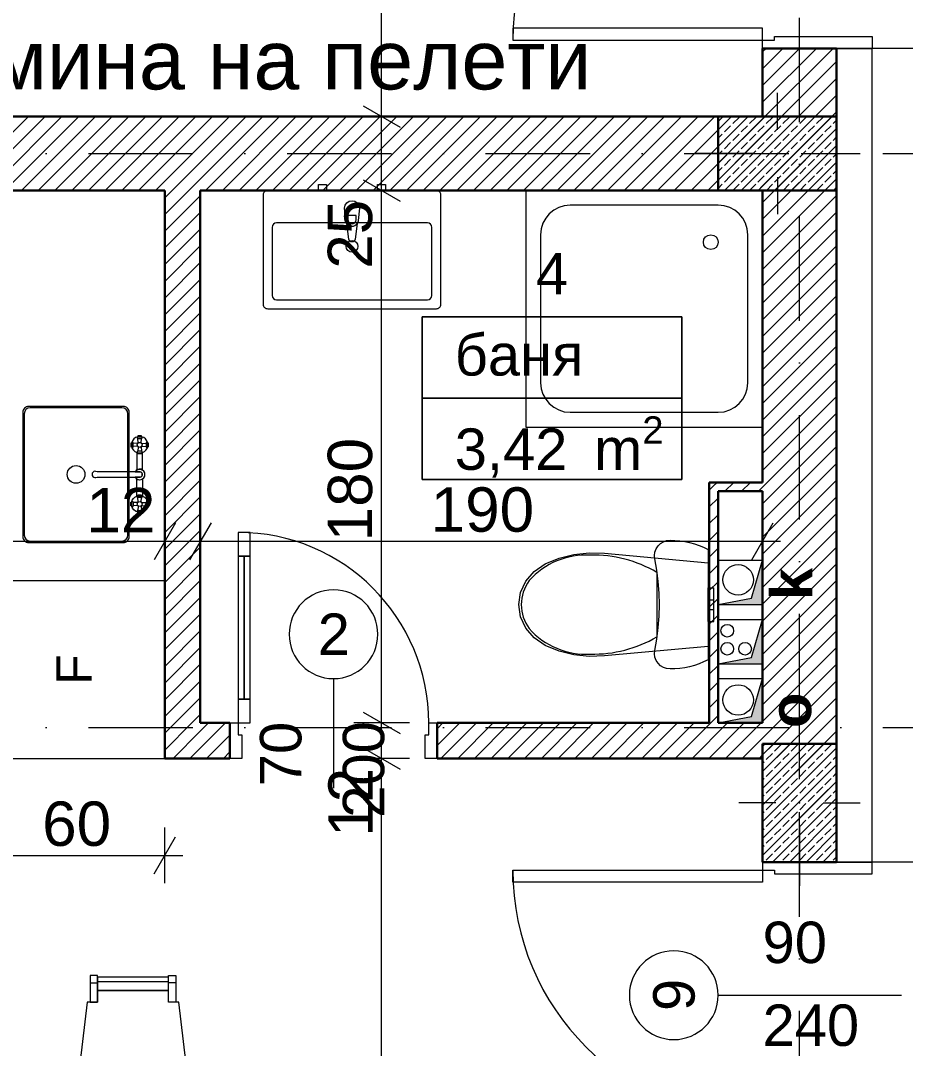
# Model space of a CAD drawing. Header units: centimetres. Extents: x -434 to 2566, y -422 to 1778.
# Drawn here: x 626.3 to 925.3, y 659 to 1006.4 of the extents above; entities that cross this region are included whole.
import ezdxf

# ---------------------------------------------------------------- set-up
doc = ezdxf.new("R2010")
doc.units = ezdxf.units.CM
doc.header["$MEASUREMENT"] = 0
doc.linetypes.add('Dot & Dashed', pattern=[67.027776, 35.277777, -17.638888, 0, -14.111111])
for name, color, linetype in [('fill', 7, 'Continuous'), ('Квадратура', 7, 'Continuous'), ('колони', 7, 'Continuous'), ('обзавеждане', 7, 'Continuous'), ('оси', 7, 'Continuous'), ('отвори', 7, 'Continuous'), ('размери', 7, 'Continuous'), ('стени', 7, 'Continuous'), ('текст', 7, 'Continuous')]:
    doc.layers.add(name, color=color, linetype=linetype)
doc.styles.add('GENERATED_STYLE_1', font='arial.ttf')
doc.styles.add('GENERATED_STYLE_2', font='arial.ttf')
doc.styles.add('GENERATED_STYLE_5', font='arial.ttf')
doc.dimstyles.new('GENERATED_STYLE__1', dxfattribs={"dimtxt": 15, "dimasz": 9.5, "dimexe": 0.18, "dimexo": 0.0625, "dimgap": 0, "dimtad": 1, "dimzin": 0, "dimdsep": 46, "dimtxsty": 'GENERATED_STYLE_2', "dimblk": 'ARROWHEAD_2', "dimblk1": 'ARROWHEAD_2', "dimblk2": 'ARROWHEAD_2', "dimcen": 0.09, "dimse1": 1, "dimse2": 1, "dimclrd": 151, "dimclre": 151, "dimclrt": 7, "dimazin": 0, "dimtfac": 1, "dimtdec": 4, "dimtmove": 0, "dimatfit": 3, "dimfxl": 0, "dimtolj": 1, "dimtzin": 0, "dimarcsym": 0})
doc.dimstyles.new('GENERATED_STYLE__2', dxfattribs={"dimtxt": 15, "dimasz": 9.5, "dimexe": 0.18, "dimexo": 0.0625, "dimgap": 0, "dimtad": 1, "dimtih": 1, "dimtoh": 1, "dimzin": 0, "dimdsep": 46, "dimtxsty": 'GENERATED_STYLE_2', "dimblk": 'ARROWHEAD_2', "dimblk1": 'ARROWHEAD_2', "dimblk2": 'ARROWHEAD_2', "dimcen": 0.09, "dimse1": 1, "dimse2": 1, "dimclrd": 151, "dimclre": 151, "dimclrt": 7, "dimazin": 0, "dimtfac": 1, "dimtdec": 4, "dimtmove": 0, "dimatfit": 3, "dimfxl": 0, "dimtolj": 1, "dimtzin": 0, "dimarcsym": 0})
doc.dimstyles.new('GENERATED_STYLE__4', dxfattribs={"dimtxt": 0.18, "dimasz": 21.888, "dimexe": 0.18, "dimexo": 0.0625, "dimgap": 0, "dimtad": 0, "dimtih": 1, "dimtoh": 1, "dimdec": 4, "dimzin": 0, "dimdsep": 46, "dimcen": 0.09, "dimadec": 0, "dimazin": 0, "dimtfac": 1, "dimtdec": 4, "dimtmove": 0, "dimatfit": 3, "dimldrblk": 'ARROWHEAD_5', "dimfxl": 0, "dimtolj": 1, "dimtzin": 0, "dimarcsym": 0})
pattern_1 = [(45, (0, 0), (-2.828427, 2.828427), [])]
pattern_2 = [(45, (0, 0), (-2.828427, 2.828427), []), (45, (-1.4142, 1.4142), (-2.828427, 2.828427), [3, -1])]

# ---------------------------------------------------------------- blocks, each defined once
blk = doc.blocks.new('*D19')
at = {"layer": 'размери', "color": 151, "linetype": 'Continuous', "lineweight": 13}
for p, q in [((393.5, 511.41), (393.5, 530.16)), ((877, 511.41), (877, 530.16)), ((393.5, 520.79), (877, 520.79)), ((877, 520.79), (883.11, 520.79))]:
    blk.add_line(p, q, dxfattribs=at)
at = {"layer": 'размери', "color": 161, "linetype": 'Continuous', "lineweight": 13}
for p, q in [((397.11, 527.04), (389.89, 514.54)), ((873.39, 514.54), (880.61, 527.04))]:
    blk.add_line(p, q, dxfattribs=at)
at = {"layer": 'размери', "color": 7, "lineweight": 30, "insert": (609.51, 523.79), "char_height": 15, "attachment_point": 7, "style": 'GENERATED_STYLE_2'}
blk.add_mtext('\\A1;{\\pql;\\fArial|b0|i0|c0|p0;\\W1.000000;483,5}', dxfattribs=at)
blk = doc.blocks.new('ARROWHEAD_2')
at = {"color": 0, "linetype": 'Continuous', "lineweight": 0}
for p, q in [((-0.378, -0.655), (0.378, 0.655)), ((0, 0), (-1, 0))]:
    blk.add_line(p, q, dxfattribs=at)
blk = doc.blocks.new('*D24')
at = {"layer": 'размери', "color": 161, "linetype": 'Continuous', "lineweight": 13}
for p, q in [((742.01, 760.61), (754.51, 753.39)), ((742.01, 340.61), (754.51, 333.39))]:
    blk.add_line(p, q, dxfattribs=at)
at = {"layer": 'размери', "color": 151, "linetype": 'Continuous', "lineweight": 13}
for p, q in [((757.63, 757), (738.88, 757)), ((748.26, 337), (748.26, 757)), ((757.63, 337), (738.88, 337)), ((748.26, 325), (748.26, 337))]:
    blk.add_line(p, q, dxfattribs=at)
at = {"layer": 'размери', "color": 7, "lineweight": 30, "char_height": 15, "attachment_point": 7, "rotation": 90, "style": 'GENERATED_STYLE_2'}
for s, insert in [('\\A1;{\\pql;\\fArial|b0|i0|c0|p0;\\W1.000000;12}', (745.26, 730.51)), ('\\A1;{\\pql;\\fArial|b0|i0|c0|p0;\\W1.000000;420}', (745.26, 518.4))]:
    blk.add_mtext(s, dxfattribs=dict(at, insert=insert))
blk = doc.blocks.new('*D25')
at = {"layer": 'размери', "color": 161, "linetype": 'Continuous', "lineweight": 13}
for p, q in [((742.01, 772.61), (754.51, 765.39)), ((742.01, 760.61), (754.51, 753.39))]:
    blk.add_line(p, q, dxfattribs=at)
at = {"layer": 'размери', "color": 151, "linetype": 'Continuous', "lineweight": 13}
for p, q in [((757.63, 769), (738.88, 769)), ((748.26, 757), (748.26, 769)), ((757.63, 757), (738.88, 757))]:
    blk.add_line(p, q, dxfattribs=at)
blk = doc.blocks.new('*D26')
at = {"layer": 'размери', "color": 161, "linetype": 'Continuous', "lineweight": 13}
for p, q in [((742.01, 952.61), (754.51, 945.39)), ((742.01, 772.61), (754.51, 765.39))]:
    blk.add_line(p, q, dxfattribs=at)
at = {"layer": 'размери', "color": 151, "linetype": 'Continuous', "lineweight": 13}
for p, q in [((757.63, 949), (738.88, 949)), ((748.26, 769), (748.26, 949)), ((757.63, 769), (738.88, 769))]:
    blk.add_line(p, q, dxfattribs=at)
at = {"layer": 'размери', "color": 7, "lineweight": 30, "char_height": 15, "attachment_point": 7, "rotation": 90, "style": 'GENERATED_STYLE_2'}
for s, insert in [('\\A1;{\\pql;\\fArial|b0|i0|c0|p0;\\W1.000000;25}', (745.26, 922.51)), ('\\A1;{\\pql;\\fArial|b0|i0|c0|p0;\\W1.000000;180}', (745.26, 830.4))]:
    blk.add_mtext(s, dxfattribs=dict(at, insert=insert))
blk = doc.blocks.new('*D27')
at = {"layer": 'размери', "color": 161, "linetype": 'Continuous', "lineweight": 13}
for p, q in [((742.01, 977.61), (754.51, 970.39)), ((742.01, 952.61), (754.51, 945.39))]:
    blk.add_line(p, q, dxfattribs=at)
at = {"layer": 'размери', "color": 151, "linetype": 'Continuous', "lineweight": 13}
for p, q in [((757.63, 974), (738.88, 974)), ((748.26, 949), (748.26, 974)), ((757.63, 949), (738.88, 949))]:
    blk.add_line(p, q, dxfattribs=at)
blk = doc.blocks.new('*D28')
at = {"layer": 'размери', "color": 161, "linetype": 'Continuous', "lineweight": 13}
for p, q in [((742.01, 1277.61), (754.51, 1270.39)), ((742.01, 977.61), (754.51, 970.39))]:
    blk.add_line(p, q, dxfattribs=at)
at = {"layer": 'размери', "color": 151, "linetype": 'Continuous', "lineweight": 13}
for p, q in [((757.63, 1274), (738.88, 1274)), ((748.26, 974), (748.26, 1274)), ((757.63, 974), (738.88, 974))]:
    blk.add_line(p, q, dxfattribs=at)
at = {"layer": 'размери', "color": 7, "lineweight": 30, "insert": (745.26, 1106.84), "char_height": 15, "attachment_point": 7, "rotation": 90, "style": 'GENERATED_STYLE_2'}
blk.add_mtext('\\A1;{\\pql;\\fArial|b0|i0|c0|p0;\\W1.000000;300}', dxfattribs=at)
blk = doc.blocks.new('*D38')
at = {"layer": 'размери', "color": 151, "linetype": 'Continuous', "lineweight": 13}
for p, q in [((393.5, 821.06), (393.5, 839.81)), ((675, 821.06), (675, 839.81)), ((393.5, 830.43), (675, 830.43))]:
    blk.add_line(p, q, dxfattribs=at)
at = {"layer": 'размери', "color": 161, "linetype": 'Continuous', "lineweight": 13}
for p, q in [((397.11, 836.68), (389.89, 824.18)), ((678.61, 836.68), (671.39, 824.18))]:
    blk.add_line(p, q, dxfattribs=at)
at = {"layer": 'размери', "color": 7, "lineweight": 30, "char_height": 15, "attachment_point": 7, "style": 'GENERATED_STYLE_2'}
for s, insert in [('\\A1;{\\pql;\\fArial|b0|i0|c0|p0;\\W1.000000;281,5}', (497.07, 833.43)), ('\\A1;{\\pql;\\fArial|b0|i0|c0|p0;\\W1.000000;12}', (648.51, 833.43))]:
    blk.add_mtext(s, dxfattribs=dict(at, insert=insert))
blk = doc.blocks.new('*D39')
at = {"layer": 'размери', "color": 151, "linetype": 'Continuous', "lineweight": 13}
for p, q in [((675, 821.06), (675, 839.81)), ((687, 821.06), (687, 839.81)), ((675, 830.43), (687, 830.43))]:
    blk.add_line(p, q, dxfattribs=at)
at = {"layer": 'размери', "color": 161, "linetype": 'Continuous', "lineweight": 13}
for p, q in [((678.61, 836.68), (671.39, 824.18)), ((690.61, 836.68), (683.39, 824.18))]:
    blk.add_line(p, q, dxfattribs=at)
blk = doc.blocks.new('*D40')
at = {"layer": 'размери', "color": 151, "linetype": 'Continuous', "lineweight": 13}
for p, q in [((687, 821.06), (687, 839.81)), ((877, 821.06), (877, 839.81)), ((687, 830.43), (877, 830.43)), ((877, 830.43), (883.11, 830.43))]:
    blk.add_line(p, q, dxfattribs=at)
at = {"layer": 'размери', "color": 161, "linetype": 'Continuous', "lineweight": 13}
for p, q in [((690.61, 836.68), (683.39, 824.18)), ((873.39, 824.18), (880.61, 836.68))]:
    blk.add_line(p, q, dxfattribs=at)
at = {"layer": 'размери', "color": 7, "lineweight": 30, "insert": (764.84, 833.43), "char_height": 15, "attachment_point": 7, "style": 'GENERATED_STYLE_2'}
blk.add_mtext('\\A1;{\\pql;\\fArial|b0|i0|c0|p0;\\W1.000000;190}', dxfattribs=at)
blk = doc.blocks.new('*D43')
at = {"layer": 'размери', "color": 161, "linetype": 'Continuous', "lineweight": 13}
for p, q in [((397.11, 260.62), (389.89, 248.12)), ((698.61, 260.62), (691.39, 248.12))]:
    blk.add_line(p, q, dxfattribs=at)
at = {"layer": 'размери', "color": 151, "linetype": 'Continuous', "lineweight": 13}
for p, q in [((393.5, 245), (393.5, 263.75)), ((695, 245), (695, 263.75)), ((393.5, 254.37), (695, 254.37))]:
    blk.add_line(p, q, dxfattribs=at)
at = {"layer": 'размери', "color": 7, "lineweight": 30, "char_height": 15, "attachment_point": 7, "style": 'GENERATED_STYLE_2'}
for s, insert in [('\\A1;{\\pql;\\fArial|b0|i0|c0|p0;\\W1.000000;301,5}', (507.07, 257.37)), ('\\A1;{\\pql;\\fArial|b0|i0|c0|p0;\\W1.000000;12}', (668.51, 257.37))]:
    blk.add_mtext(s, dxfattribs=dict(at, insert=insert))
blk = doc.blocks.new('*D70')
at = {"layer": 'размери', "color": 151, "linetype": 'Continuous', "lineweight": 13}
for p, q in [((393.5, -164.6), (393.5, -145.85)), ((852, -164.6), (852, -145.85)), ((393.5, -155.22), (852, -155.22))]:
    blk.add_line(p, q, dxfattribs=at)
at = {"layer": 'размери', "color": 161, "linetype": 'Continuous', "lineweight": 13}
for p, q in [((397.11, -148.97), (389.89, -161.47)), ((855.61, -148.97), (848.39, -161.47))]:
    blk.add_line(p, q, dxfattribs=at)
at = {"layer": 'размери', "color": 7, "lineweight": 30, "char_height": 15, "attachment_point": 7, "style": 'GENERATED_STYLE_2'}
for s, insert in [('\\A1;{\\pql;\\fArial|b0|i0|c0|p0;\\W1.000000;458,5}', (585.57, -152.22)), ('\\A1;{\\pql;\\fArial|b0|i0|c0|p0;\\W1.000000;25}', (825.51, -152.22))]:
    blk.add_mtext(s, dxfattribs=dict(at, insert=insert))
blk = doc.blocks.new('*D86')
at = {"layer": 'размери', "color": 161, "linetype": 'Continuous', "lineweight": 13}
for p, q in [((1037.22, 725.61), (1049.72, 718.39)), ((1037.22, 455.61), (1049.72, 448.39))]:
    blk.add_line(p, q, dxfattribs=at)
at = {"layer": 'размери', "color": 151, "linetype": 'Continuous', "lineweight": 13}
for p, q in [((1052.85, 722), (1034.1, 722)), ((1043.47, 452), (1043.47, 722)), ((1052.85, 452), (1034.1, 452))]:
    blk.add_line(p, q, dxfattribs=at)
at = {"layer": 'размери', "color": 7, "lineweight": 30, "insert": (1040.47, 569.84), "char_height": 15, "attachment_point": 7, "rotation": 90, "style": 'GENERATED_STYLE_2'}
blk.add_mtext('\\A1;{\\pql;\\fArial|b0|i0|c0|p0;\\W1.000000;270}', dxfattribs=at)
blk = doc.blocks.new('*D87')
at = {"layer": 'размери', "color": 161, "linetype": 'Continuous', "lineweight": 13}
for p, q in [((1037.22, 1000.61), (1049.72, 993.39)), ((1037.22, 725.61), (1049.72, 718.39))]:
    blk.add_line(p, q, dxfattribs=at)
at = {"layer": 'размери', "color": 151, "linetype": 'Continuous', "lineweight": 13}
for p, q in [((1052.85, 997), (1034.1, 997)), ((1043.47, 722), (1043.47, 997)), ((1052.85, 722), (1034.1, 722))]:
    blk.add_line(p, q, dxfattribs=at)
at = {"layer": 'размери', "color": 7, "lineweight": 30, "insert": (1040.47, 842.34), "char_height": 15, "attachment_point": 7, "rotation": 90, "style": 'GENERATED_STYLE_2'}
blk.add_mtext('\\A1;{\\pql;\\fArial|b0|i0|c0|p0;\\W1.000000;275}', dxfattribs=at)
blk = doc.blocks.new('*D88')
at = {"layer": 'размери', "color": 161, "linetype": 'Continuous', "lineweight": 13}
for p, q in [((1037.22, 1240.61), (1049.72, 1233.39)), ((1037.22, 1000.61), (1049.72, 993.39))]:
    blk.add_line(p, q, dxfattribs=at)
at = {"layer": 'размери', "color": 151, "linetype": 'Continuous', "lineweight": 13}
for p, q in [((1052.85, 1237), (1034.1, 1237)), ((1043.47, 997), (1043.47, 1237)), ((1052.85, 997), (1034.1, 997))]:
    blk.add_line(p, q, dxfattribs=at)
at = {"layer": 'размери', "color": 7, "lineweight": 30, "insert": (1040.47, 1099.84), "char_height": 15, "attachment_point": 7, "rotation": 90, "style": 'GENERATED_STYLE_2'}
blk.add_mtext('\\A1;{\\pql;\\fArial|b0|i0|c0|p0;\\W1.000000;240}', dxfattribs=at)
blk = doc.blocks.new('*D92')
at = {"layer": 'размери', "color": 161, "linetype": 'Continuous', "lineweight": 13}
for p, q in [((1139.72, 1442.39), (1127.22, 1449.61)), ((1127.22, -8.39), (1139.72, -15.61))]:
    blk.add_line(p, q, dxfattribs=at)
at = {"layer": 'размери', "color": 151, "linetype": 'Continuous', "lineweight": 13}
for p, q in [((1133.47, 1446), (1133.47, 1452.11)), ((1142.85, 1446), (1124.1, 1446)), ((1133.47, -12), (1133.47, 1446)), ((1142.85, -12), (1124.1, -12)), ((1133.47, -18.11), (1133.47, -12))]:
    blk.add_line(p, q, dxfattribs=at)
at = {"layer": 'размери', "color": 7, "lineweight": 30, "insert": (1130.47, 691.26), "char_height": 15, "attachment_point": 7, "rotation": 90, "style": 'GENERATED_STYLE_2'}
blk.add_mtext('\\A1;{\\pql;\\fArial|b0|i0|c0|p0;\\W1.000000;1\xa0458}', dxfattribs=at)
blk = doc.blocks.new('*D129')
at = {"layer": 'размери', "color": 161, "linetype": 'Continuous', "lineweight": 13}
for p, q in [((1067.22, 1277.61), (1079.72, 1270.39)), ((1067.22, -8.39), (1079.72, -15.61))]:
    blk.add_line(p, q, dxfattribs=at)
at = {"layer": 'размери', "color": 151, "linetype": 'Continuous', "lineweight": 13}
for p, q in [((1082.85, 1274), (1064.1, 1274)), ((1073.47, -12), (1073.47, 1274)), ((1082.85, -12), (1064.1, -12)), ((1073.47, -18.11), (1073.47, -12))]:
    blk.add_line(p, q, dxfattribs=at)
at = {"layer": 'размери', "color": 7, "lineweight": 30, "insert": (1070.47, 605.26), "char_height": 15, "attachment_point": 7, "rotation": 90, "style": 'GENERATED_STYLE_2'}
blk.add_mtext('\\A1;{\\pql;\\fArial|b0|i0|c0|p0;\\W1.000000;1\xa0286}', dxfattribs=at)
blk = doc.blocks.new('*D136')
at = {"layer": 'размери', "color": 151, "linetype": 'Continuous', "lineweight": 13}
for p, q in [((1103.47, 337), (1103.47, 757)), ((1112.85, 337), (1094.1, 337)), ((1103.47, 325), (1103.47, 337)), ((1112.85, 325), (1094.1, 325))]:
    blk.add_line(p, q, dxfattribs=at)
at = {"layer": 'размери', "color": 161, "linetype": 'Continuous', "lineweight": 13}
for p, q in [((1097.22, 340.61), (1109.72, 333.39)), ((1097.22, 328.61), (1109.72, 321.39))]:
    blk.add_line(p, q, dxfattribs=at)
blk = doc.blocks.new('*D137')
at = {"layer": 'размери', "color": 161, "linetype": 'Continuous', "lineweight": 13}
for p, q in [((1097.22, 760.61), (1109.72, 753.39)), ((1097.22, 340.61), (1109.72, 333.39))]:
    blk.add_line(p, q, dxfattribs=at)
at = {"layer": 'размери', "color": 151, "linetype": 'Continuous', "lineweight": 13}
for p, q in [((1112.85, 757), (1094.1, 757)), ((1103.47, 337), (1103.47, 757))]:
    blk.add_line(p, q, dxfattribs=at)
at = {"layer": 'размери', "color": 7, "lineweight": 30, "char_height": 15, "attachment_point": 7, "rotation": 90, "style": 'GENERATED_STYLE_2'}
for s, insert in [('\\A1;{\\pql;\\fArial|b0|i0|c0|p0;\\W1.000000;12}', (1100.47, 730.51)), ('\\A1;{\\pql;\\fArial|b0|i0|c0|p0;\\W1.000000;420}', (1100.47, 518.4))]:
    blk.add_mtext(s, dxfattribs=dict(at, insert=insert))
blk = doc.blocks.new('*D138')
at = {"layer": 'размери', "color": 161, "linetype": 'Continuous', "lineweight": 13}
for p, q in [((1097.22, 772.61), (1109.72, 765.39)), ((1097.22, 760.61), (1109.72, 753.39))]:
    blk.add_line(p, q, dxfattribs=at)
at = {"layer": 'размери', "color": 151, "linetype": 'Continuous', "lineweight": 13}
for p, q in [((1112.85, 769), (1094.1, 769)), ((1103.47, 757), (1103.47, 769)), ((1112.85, 757), (1094.1, 757))]:
    blk.add_line(p, q, dxfattribs=at)
blk = doc.blocks.new('*D139')
at = {"layer": 'размери', "color": 161, "linetype": 'Continuous', "lineweight": 13}
for p, q in [((1097.22, 952.61), (1109.72, 945.39)), ((1097.22, 772.61), (1109.72, 765.39))]:
    blk.add_line(p, q, dxfattribs=at)
at = {"layer": 'размери', "color": 151, "linetype": 'Continuous', "lineweight": 13}
for p, q in [((1112.85, 949), (1094.1, 949)), ((1103.47, 769), (1103.47, 949)), ((1112.85, 769), (1094.1, 769))]:
    blk.add_line(p, q, dxfattribs=at)
at = {"layer": 'размери', "color": 7, "lineweight": 30, "char_height": 15, "attachment_point": 7, "rotation": 90, "style": 'GENERATED_STYLE_2'}
for s, insert in [('\\A1;{\\pql;\\fArial|b0|i0|c0|p0;\\W1.000000;25}', (1100.47, 922.51)), ('\\A1;{\\pql;\\fArial|b0|i0|c0|p0;\\W1.000000;180}', (1100.47, 830.4))]:
    blk.add_mtext(s, dxfattribs=dict(at, insert=insert))
blk = doc.blocks.new('*D140')
at = {"layer": 'размери', "color": 161, "linetype": 'Continuous', "lineweight": 13}
for p, q in [((1097.22, 977.61), (1109.72, 970.39)), ((1097.22, 952.61), (1109.72, 945.39))]:
    blk.add_line(p, q, dxfattribs=at)
at = {"layer": 'размери', "color": 151, "linetype": 'Continuous', "lineweight": 13}
for p, q in [((1112.85, 974), (1094.1, 974)), ((1103.47, 949), (1103.47, 974)), ((1112.85, 949), (1094.1, 949))]:
    blk.add_line(p, q, dxfattribs=at)
blk = doc.blocks.new('*D141')
at = {"layer": 'размери', "color": 161, "linetype": 'Continuous', "lineweight": 13}
for p, q in [((1097.22, 1277.61), (1109.72, 1270.39)), ((1097.22, 977.61), (1109.72, 970.39))]:
    blk.add_line(p, q, dxfattribs=at)
at = {"layer": 'размери', "color": 151, "linetype": 'Continuous', "lineweight": 13}
for p, q in [((1112.85, 1274), (1094.1, 1274)), ((1103.47, 974), (1103.47, 1274)), ((1112.85, 974), (1094.1, 974))]:
    blk.add_line(p, q, dxfattribs=at)
at = {"layer": 'размери', "color": 7, "lineweight": 30, "char_height": 15, "attachment_point": 7, "rotation": 90, "style": 'GENERATED_STYLE_2'}
for s, insert in [('\\A1;{\\pql;\\fArial|b0|i0|c0|p0;\\W1.000000;25}', (1100.47, 1247.51)), ('\\A1;{\\pql;\\fArial|b0|i0|c0|p0;\\W1.000000;300}', (1100.47, 1095.4))]:
    blk.add_mtext(s, dxfattribs=dict(at, insert=insert))
blk = doc.blocks.new('*D153')
at = {"layer": 'размери', "color": 151, "linetype": 'Continuous', "lineweight": 13}
for p, q in [((615, 714.87), (615, 733.62)), ((675, 714.87), (675, 733.62)), ((615, 724.25), (675, 724.25)), ((675, 724.25), (681.11, 724.25))]:
    blk.add_line(p, q, dxfattribs=at)
at = {"layer": 'размери', "color": 161, "linetype": 'Continuous', "lineweight": 13}
for p, q in [((618.61, 730.5), (611.39, 718)), ((671.39, 718), (678.61, 730.5))]:
    blk.add_line(p, q, dxfattribs=at)
at = {"layer": 'размери', "color": 7, "lineweight": 30, "insert": (633.56, 727.25), "char_height": 15, "attachment_point": 7, "style": 'GENERATED_STYLE_2'}
blk.add_mtext('\\A1;{\\pql;\\fArial|b0|i0|c0|p0;\\W1.000000;60}', dxfattribs=at)
blk = doc.blocks.new('ARROWHEAD_5')
at = {"linetype": 'Continuous', "lineweight": 0}
blk.add_hatch(color=0, dxfattribs=at).paths.add_polyline_path([(-1, 0.2679), (0, 0), (-1, -0.2679)])
at = {"color": 0, "linetype": 'Continuous', "lineweight": 0}
blk.add_line((0, 0), (-1, 0), dxfattribs=at)

msp = doc.modelspace()

# ---------------------------------------------------------------- hatches: boundary and pattern name
at = {"layer": 'fill', "linetype": 'Continuous', "lineweight": 13}
h = msp.add_hatch(dxfattribs=at)
h.set_pattern_fill('Common_Brick', color=253, style=0, pattern_type=2)
h.set_pattern_definition(pattern_1)
h.paths.add_polyline_path([(877, 744), (902, 744), (902, 997), (877, 997)])
h = msp.add_hatch(dxfattribs=at)
h.set_pattern_fill('Common_Brick', color=253, style=0, pattern_type=2)
h.set_pattern_definition(pattern_1)
h.paths.add_polyline_path([(25, 949), (877, 949), (877, 974), (25, 974)])
at = {"layer": 'fill', "linetype": 'Continuous', "lineweight": 5}
h = msp.add_hatch(dxfattribs=at)
h.set_pattern_fill('Solid___Dashed', style=0, pattern_type=2)
h.set_pattern_definition(pattern_2)
h.paths.add_polyline_path([(902, 974), (862, 974), (862, 949), (902, 949)])
at = {"layer": 'fill', "linetype": 'Continuous', "lineweight": 13}
h = msp.add_hatch(dxfattribs=at)
h.set_pattern_fill('Common_Brick', color=253, style=0, pattern_type=2)
h.set_pattern_definition(pattern_1)
h.paths.add_polyline_path([(687, 769), (687, 949), (675, 949), (675, 769)])
h = msp.add_hatch(dxfattribs=at)
h.set_pattern_fill('Common_Brick', color=253, style=0, pattern_type=2)
h.set_pattern_definition(pattern_1)
h.paths.add_polyline_path([(859, 850.302), (862, 847.302), (862, 850.302)])
h = msp.add_hatch(dxfattribs=at)
h.set_pattern_fill('Common_Brick', color=253, style=0, pattern_type=2)
h.set_pattern_definition(pattern_1)
h.paths.add_polyline_path([(859, 847.302), (862, 847.302), (859, 850.302)])
h = msp.add_hatch(dxfattribs=at)
h.set_pattern_fill('Common_Brick', color=253, style=0, pattern_type=2)
h.set_pattern_definition(pattern_1)
h.paths.add_polyline_path([(862, 847.302), (877, 847.302), (877, 850.302), (862, 850.302)])
h = msp.add_hatch(dxfattribs=at)
h.set_pattern_fill('Common_Brick', color=253, style=0, pattern_type=2)
h.set_pattern_definition(pattern_1)
h.paths.add_polyline_path([(859, 847.302), (859, 769), (862, 769), (862, 847.302)])
for points in [[(862, 809), (877, 809), (877, 824), (873.202, 811.154)], [(862, 789), (877, 789), (877, 804), (873.202, 791.154)], [(862, 769), (877, 769), (877, 784), (873.202, 771.154)]]:
    msp.add_hatch(color=254, dxfattribs=at).paths.add_polyline_path(points)
h = msp.add_hatch(dxfattribs=at)
h.set_pattern_fill('Common_Brick', color=253, style=0, pattern_type=2)
h.set_pattern_definition(pattern_1)
h.paths.add_polyline_path([(687, 769), (675, 757), (687, 757)])
h = msp.add_hatch(dxfattribs=at)
h.set_pattern_fill('Common_Brick', color=253, style=0, pattern_type=2)
h.set_pattern_definition(pattern_1)
h.paths.add_polyline_path([(675, 769), (675, 757), (687, 769)])
h = msp.add_hatch(dxfattribs=at)
h.set_pattern_fill('Common_Brick', color=253, style=0, pattern_type=2)
h.set_pattern_definition(pattern_1)
h.paths.add_polyline_path([(687, 757), (697, 757), (697, 769), (687, 769)])
h = msp.add_hatch(dxfattribs=at)
h.set_pattern_fill('Common_Brick', color=253, style=0, pattern_type=2)
h.set_pattern_definition(pattern_1)
h.paths.add_polyline_path([(877, 769), (767, 769), (767, 757), (877, 757)])
at = {"layer": 'fill', "linetype": 'Continuous', "lineweight": 5}
h = msp.add_hatch(dxfattribs=at)
h.set_pattern_fill('Solid___Dashed', style=0, pattern_type=2)
h.set_pattern_definition(pattern_2)
h.paths.add_polyline_path([(877, 762), (877, 722), (902, 722), (902, 762)])
at = {"layer": 'fill', "linetype": 'Continuous', "lineweight": 13}
h = msp.add_hatch(dxfattribs=at)
h.set_pattern_fill('Common_Brick', color=253, style=0, pattern_type=2)
h.set_pattern_definition(pattern_1)
h.paths.add_polyline_path([(902, 744), (877, 744), (877, 722), (902, 722)])

# ---------------------------------------------------------------- linework, layer by layer
at = {"layer": 'Квадратура', "color": 150, "linetype": 'Continuous', "lineweight": 13}
for p, q in [((849.726, 906.288), (761.982, 906.288)), ((761.982, 906.288), (761.982, 851.288)), ((761.982, 906.288), (849.726, 906.288)), ((761.982, 878.788), (761.982, 906.288)), ((849.726, 851.288), (849.726, 906.288)), ((849.726, 906.288), (849.726, 878.788)), ((849.726, 878.788), (761.982, 878.788)), ((761.982, 878.788), (849.726, 878.788)), ((761.982, 851.288), (761.982, 878.788)), ((849.726, 878.788), (849.726, 851.288)), ((761.982, 851.288), (849.726, 851.288)), ((849.726, 851.288), (761.982, 851.288))]:
    msp.add_line(p, q, dxfattribs=at)
at = {"layer": 'колони', "color": 1, "linetype": 'Continuous', "lineweight": 13}
for p, q in [((882, 969.5), (882, 982)), ((874, 961.5), (854, 961.5)), ((890, 961.5), (910, 961.5)), ((882, 953.5), (882, 941)), ((889.5, 750), (889.5, 770)), ((881.5, 742), (869, 742)), ((897.5, 742), (910, 742)), ((889.5, 734), (889.5, 714))]:
    msp.add_line(p, q, dxfattribs=at)
at = {"layer": 'колони', "color": 7, "linetype": 'Continuous', "lineweight": 30}
for points in [[(902, 974), (862, 974), (862, 949), (902, 949)], [(877, 762), (877, 722), (902, 722), (902, 762)]]:
    msp.add_lwpolyline(points, close=True, dxfattribs=at)
at = {"layer": 'колони', "color": 1, "linetype": 'Continuous', "lineweight": 13}
for p in [(882, 961.5), (889.5, 742)]:
    msp.add_point(p, dxfattribs=at)
at = {"layer": 'обзавеждане', "color": 102, "linetype": 'Continuous', "lineweight": 15}
for p, q in [((615, 949), (675, 949)), ((675, 949), (675, 889)), ((862, 944), (812, 944)), ((763.755, 938), (712.755, 938)), ((736.895, 940.509), (736.895, 939.022)), ((739.615, 940.509), (736.895, 940.509)), ((739.615, 939.022), (739.615, 940.509)), ((711.255, 936.5), (711.255, 913.5)), ((765.255, 913.5), (765.255, 936.5)), ((802, 934), (802, 884)), ((872, 884), (872, 934)), ((712.755, 912), (763.755, 912)), ((675, 889), (675, 817)), ((660.5, 875.5), (629.5, 875.5)), ((627.5, 873.5), (627.5, 832.5)), ((662.5, 832.5), (662.5, 873.5)), ((812, 874), (862, 874)), ((667.143, 865.646), (665.857, 865.646)), ((665.857, 865.154), (667.143, 865.154)), ((665.902, 865.646), (665.897, 865.734)), ((666.026, 863.693), (665.934, 865.154)), ((666.974, 863.693), (667.066, 865.154)), ((667.098, 865.646), (667.103, 865.734)), ((663.854, 863.598), (663.766, 863.603)), ((663.854, 862.402), (663.766, 862.397)), ((663.854, 863.643), (663.854, 862.357)), ((664.346, 862.357), (664.346, 863.643)), ((665.807, 863.474), (664.346, 863.566)), ((665.807, 862.526), (664.346, 862.434)), ((666.026, 862.307), (665.934, 860.846)), ((666.974, 862.307), (667.066, 860.846)), ((667.193, 863.474), (668.654, 863.566)), ((667.193, 862.526), (668.654, 862.434)), ((668.654, 863.643), (668.654, 862.357)), ((669.146, 862.357), (669.146, 863.643)), ((669.146, 863.598), (669.234, 863.603)), ((669.146, 862.402), (669.234, 862.397)), ((667.143, 860.846), (665.857, 860.846)), ((665.857, 860.354), (667.143, 860.354)), ((665.897, 860.266), (665.88, 860)), ((667.12, 860), (665.88, 860)), ((665.902, 860.354), (665.897, 860.266)), ((667.098, 860.354), (667.103, 860.266)), ((667.103, 860.266), (667.12, 860)), ((665.857, 845.646), (667.143, 845.646)), ((667.143, 845.154), (665.857, 845.154)), ((667.12, 846), (665.88, 846)), ((665.897, 845.734), (665.88, 846)), ((665.902, 845.646), (665.897, 845.734)), ((666.026, 843.693), (665.934, 845.154)), ((666.974, 843.693), (667.066, 845.154)), ((667.098, 845.646), (667.103, 845.734)), ((667.103, 845.734), (667.12, 846)), ((663.854, 843.598), (663.766, 843.603)), ((663.854, 842.402), (663.766, 842.397)), ((663.854, 842.357), (663.854, 843.643)), ((664.346, 843.643), (664.346, 842.357)), ((665.807, 843.474), (664.346, 843.566)), ((665.807, 842.526), (664.346, 842.434)), ((665.857, 840.846), (667.143, 840.846)), ((666.026, 842.307), (665.934, 840.846)), ((666.974, 842.307), (667.066, 840.846)), ((667.193, 843.474), (668.654, 843.566)), ((667.193, 842.526), (668.654, 842.434)), ((668.654, 842.357), (668.654, 843.643)), ((669.146, 843.643), (669.146, 842.357)), ((669.146, 843.598), (669.234, 843.603)), ((669.146, 842.402), (669.234, 842.397)), ((667.143, 840.354), (665.857, 840.354)), ((665.902, 840.354), (665.897, 840.266)), ((667.098, 840.354), (667.103, 840.266)), ((629.5, 830.5), (660.5, 830.5)), ((841.279, 819.894), (841.279, 809)), ((858.583, 813.031), (858.583, 814.7)), ((858.583, 814.7), (860.583, 814.7)), ((858.583, 810.6), (858.583, 813.031)), ((860.583, 813.031), (860.583, 814.7)), ((860.583, 810.6), (860.583, 813.031)), ((858.583, 810.131), (858.583, 810.6)), ((858.583, 810.6), (860.583, 810.6)), ((858.583, 809), (858.583, 810.131)), ((860.583, 810.131), (860.583, 810.6)), ((860.583, 809), (860.583, 810.131)), ((841.279, 809), (841.279, 798.106)), ((858.583, 807.869), (858.583, 809)), ((858.583, 807.4), (858.583, 807.869)), ((858.583, 807.4), (860.583, 807.4)), ((858.583, 804.969), (858.583, 807.4)), ((860.583, 807.869), (860.583, 809)), ((860.583, 807.4), (860.583, 807.869)), ((860.583, 804.969), (860.583, 807.4)), ((858.583, 803.3), (858.583, 804.969)), ((858.583, 803.3), (860.583, 803.3)), ((860.583, 803.3), (860.583, 804.969)), ((649.806, 681.139), (652.306, 681.139)), ((652.306, 681.639), (676.244, 681.639)), ((678.744, 681.139), (676.244, 681.139))]:
    msp.add_line(p, q, dxfattribs=at)
for points in [[(766.755, 949), (709.755, 949, 0.4142136), (708.255, 947.5), (708.255, 910.5, 0.4142136), (709.755, 909), (766.755, 909, 0.4142136), (768.255, 910.5), (768.255, 947.5, 0.4142136)], [(740.755, 943), (740.355, 938.805, -0.1210196), (740.027, 937.853), (739.365, 932.56, -0.8825663), (737.145, 932.56), (736.482, 937.853, -0.1210196), (736.155, 938.805), (735.755, 943, -1)], [(627, 874), (627, 832, 0.4142136), (629, 830), (661, 830, 0.4142136), (663, 832), (663, 874, 0.4142136), (661, 876), (629, 876, 0.4142136)], [(667.12, 866), (665.88, 866), (665.897, 865.734, 0.2920412), (663.766, 863.603), (663.5, 863.62), (663.5, 862.38), (663.766, 862.397, 0.2522736), (665.5, 860.385), (665.5, 854.497, -0.303337), (667.5, 854.497), (667.5, 860.385, 0.2522736), (669.234, 862.397), (669.5, 862.38), (669.5, 863.62), (669.234, 863.603, 0.2920412), (667.103, 865.734)], [(666.656, 853.886, -0.8390996), (666.656, 852.114), (664.933, 852.114, 3.7984405), (664.933, 853.886)], [(666.656, 852.114, 0.8390996), (666.656, 853.886), (652.098, 853.886, 1.8936269), (652.098, 852.114)], [(667.12, 840), (665.88, 840), (665.897, 840.266, -0.2920412), (663.766, 842.397), (663.5, 842.38), (663.5, 843.62), (663.766, 843.603, -0.2522736), (665.5, 845.615), (665.5, 851.503, 0.303337), (667.5, 851.503), (667.5, 845.615, -0.2522736), (669.234, 843.603), (669.5, 843.62), (669.5, 842.38), (669.234, 842.397, -0.2920412), (667.103, 840.266)]]:
    msp.add_lwpolyline(points, format="xyb", close=True, dxfattribs=at)
for points in [[(729.605, 949), (726.905, 949), (726.905, 951), (729.605, 951)], [(749.605, 949), (746.905, 949), (746.905, 951), (749.605, 951)], [(797, 949), (797, 869), (877, 869), (877, 949)], [(858.583, 790.323), (857.075, 789.613), (855.529, 788.993), (853.949, 788.464), (852.34, 788.029), (850.709, 787.689), (849.061, 787.445), (847.401, 787.299), (845.735, 787.25), (844.582, 787.378), (843.485, 787.757), (842.498, 788.367), (841.668, 789.179), (841.038, 790.154), (840.636, 791.243), (840.484, 792.394), (840.588, 793.55), (841.266, 797.378), (841.752, 801.236), (842.044, 805.113), (842.141, 809), (842.044, 812.887), (841.752, 816.764), (841.266, 820.622), (840.588, 824.45), (840.484, 825.606), (840.636, 826.757), (841.038, 827.846), (841.668, 828.821), (842.498, 829.633), (843.485, 830.243), (844.582, 830.622), (845.735, 830.75), (847.401, 830.701), (849.061, 830.555), (850.709, 830.311), (852.34, 829.971), (853.949, 829.536), (855.529, 829.007), (857.075, 828.387), (858.583, 827.677)], [(813.24, 792.058), (808.266, 793.298), (803.572, 795.2), (799.852, 797.76), (797.001, 801.064), (795.205, 804.895), (794.583, 809), (795.205, 813.105), (797.001, 816.936), (799.852, 820.24), (803.572, 822.8), (808.266, 824.702), (813.24, 825.942), (818.375, 826.491), (823.545, 826.335), (858.583, 823.097), (858.583, 794.903), (823.545, 791.665), (818.375, 791.509)], [(615, 817), (615, 757), (675, 757), (675, 817)], [(649.806, 674.639), (652.306, 674.639), (652.306, 683.639), (649.806, 683.639)], [(652.306, 678.639), (676.244, 678.639), (676.244, 683.139), (652.306, 683.139)], [(678.744, 674.639), (676.244, 674.639), (676.244, 683.639), (678.744, 683.639)], [(644.275, 636.639), (684.275, 636.639), (679.751, 674.639), (676.244, 674.639), (676.244, 678.639), (652.306, 678.639), (652.306, 674.639), (648.799, 674.639)]]:
    msp.add_lwpolyline(points, close=True, dxfattribs=at)
for centre, radius in [((738.255, 930.092), 2), ((859.5, 931.5), 2.5), ((666.5, 863), 0.84), ((645, 853), 3), ((666.5, 843), 0.84)]:
    msp.add_circle(centre, radius, dxfattribs=at)
for centre, radius, start, end in [((812, 934), 10, 90, 180), ((862, 934), 10, 0, 90), ((712.755, 936.5), 1.5, 90, 180), ((738.255, 939.022), 1.36, 180, 0), ((763.755, 936.5), 1.5, 0, 90), ((738.255, 938.995), 2.109, 212.77103, 327.22897), ((712.755, 913.5), 1.5, 180, 270), ((763.755, 913.5), 1.5, 270, 0), ((812, 884), 10, 180, 270), ((862, 884), 10, 270, 0), ((629.5, 873.5), 2, 90, 180), ((660.5, 873.5), 2, 0, 90), ((665.9, 865.4), 0.25, 100, 260), ((667.1, 865.4), 0.25, 280, 80), ((664.1, 863.6), 0.25, 10, 170), ((664.1, 862.4), 0.25, 190, 350), ((668.9, 863.6), 0.25, 10, 170), ((668.9, 862.4), 0.25, 190, 350), ((666.5, 863), 2.8, 249.07517, 257.55996), ((665.9, 860.6), 0.25, 100, 260), ((666.5, 863), 2.8, 282.44004, 290.92483), ((667.1, 860.6), 0.25, 280, 80), ((666.5, 843), 2.8, 102.44004, 110.92483), ((665.9, 845.4), 0.25, 100, 260), ((666.5, 843), 2.8, 69.07517, 77.55996), ((667.1, 845.4), 0.25, 280, 80), ((664.1, 843.6), 0.25, 10, 170), ((664.1, 842.4), 0.25, 190, 350), ((665.9, 840.6), 0.25, 100, 260), ((667.1, 840.6), 0.25, 280, 80), ((668.9, 843.6), 0.25, 10, 170), ((668.9, 842.4), 0.25, 190, 350), ((629.5, 832.5), 2, 180, 270), ((660.5, 832.5), 2, 270, 0)]:
    msp.add_arc(centre, radius, start, end, dxfattribs=at)
for centre, major_axis, start_param, end_param in [((817.353, 800.054), (25.706, 0), 1.5150689, 2.4156575), ((819.789, 783.19), (42.552, 0), 1.0413939, 1.5944145), ((809.307, 808.919), (13.861, 0), 2.509088, 3.1357318), ((809.307, 809.081), (13.861, 0), 3.1474534, 3.7740972), ((817.353, 817.946), (25.706, 0), 3.8675316, 4.7681202), ((819.789, 834.81), (42.552, 0), 4.6887732, 5.2417937)]:
    msp.add_ellipse(centre, major_axis=major_axis, ratio=0.9993766, start_param=start_param, end_param=end_param, dxfattribs=at)
msp.add_point((627.5, 873.5), dxfattribs=at)
at = {"layer": 'оси', "color": 30, "linetype": 'Dot & Dashed', "lineweight": 5}
msp.add_line((889.5, -102), (889.5, 1530.417), dxfattribs=at)
at = {"layer": 'оси', "color": 102, "linetype": 'Dot & Dashed', "lineweight": 15}
for p, q in [((-156.372, 961.5), (1086.58, 961.5)), ((-156.372, 767.5), (1086.58, 767.5))]:
    msp.add_line(p, q, dxfattribs=at)
at = {"layer": 'отвори', "color": 7, "linetype": 'Continuous', "lineweight": 13}
for p, q in [((862, 824), (877, 824)), ((862, 809), (862, 824)), ((873.202, 811.154), (877, 824)), ((877, 809), (877, 824)), ((862, 809), (873.202, 811.154)), ((862, 809), (877, 809)), ((862, 804), (877, 804)), ((862, 789), (862, 804)), ((873.202, 791.154), (877, 804)), ((877, 789), (877, 804)), ((862, 789), (873.202, 791.154)), ((862, 789), (877, 789)), ((862, 784), (877, 784)), ((862, 769), (862, 784)), ((873.202, 771.154), (877, 784)), ((877, 769), (877, 784)), ((862, 769), (873.202, 771.154)), ((862, 769), (877, 769))]:
    msp.add_line(p, q, dxfattribs=at)
for centre, radius in [((868.736, 817.381), 5.153), ((865.05, 800.167), 2.14), ((865.05, 794.068), 2.14), ((871.07, 794.068), 2.14), ((868.736, 776.779), 5.153)]:
    msp.add_circle(centre, radius, dxfattribs=at)
at = {"layer": 'стени', "color": 30, "linetype": 'Continuous', "lineweight": 5}
for p, q in [((877, 1003.8), (792.6, 1003.8)), ((792.6, 1003.8), (792.6, 999.8)), ((877, 999.8), (877, 1003.8)), ((881, 999.8), (881, 1001)), ((881, 1001), (914, 1001)), ((914, 1001), (914, 997)), ((792.6, 999.8), (877, 999.8)), ((877, 997), (877, 999.8)), ((877, 999.8), (881, 999.8)), ((914, 997), (877, 997)), ((699.8, 833.4), (699.8, 825.4)), ((703.8, 833.4), (699.8, 833.4)), ((703.8, 825.4), (703.8, 833.4)), ((699.8, 825.4), (703.8, 825.4)), ((701.8, 825.4), (701.8, 777)), ((703.8, 777), (699.8, 777)), ((699.8, 777), (699.8, 769)), ((703.8, 769), (703.8, 777)), ((697, 757), (697, 769)), ((697, 769), (699.8, 769)), ((699.8, 769), (699.8, 765)), ((699.8, 769), (703.8, 769)), ((764.2, 765), (764.2, 769)), ((764.2, 769), (767, 769)), ((767, 769), (767, 757)), ((699.8, 765), (701, 765)), ((701, 765), (701, 757)), ((763, 757), (763, 765)), ((763, 765), (764.2, 765)), ((701, 757), (697, 757)), ((767, 757), (763, 757)), ((792.6, 719.2), (877, 719.2)), ((792.6, 715.2), (792.6, 719.2)), ((914, 722), (877, 722)), ((877, 722), (877, 719.2)), ((877, 719.2), (881, 719.2)), ((877, 719.2), (877, 715.2)), ((881, 719.2), (881, 718)), ((914, 718), (914, 722)), ((881, 718), (914, 718)), ((877, 715.2), (792.6, 715.2))]:
    msp.add_line(p, q, dxfattribs=at)
at = {"layer": 'стени', "color": 7, "linetype": 'Continuous', "lineweight": 30}
for p, q in [((877, 997), (902, 997)), ((877, 997), (902, 997)), ((877, 997), (902, 997)), ((902, 744), (902, 997)), ((697, 769), (697, 757)), ((697, 769), (697, 757)), ((697, 769), (697, 757)), ((767, 769), (767, 757)), ((767, 769), (767, 757)), ((767, 769), (767, 757)), ((902, 722), (902, 744)), ((877, 722), (902, 722)), ((877, 722), (902, 722)), ((877, 722), (902, 722))]:
    msp.add_line(p, q, dxfattribs=at)
at = {"layer": 'стени', "color": 30, "linetype": 'Continuous', "lineweight": 20}
for p, q in [((902, 997), (914, 997)), ((902, 997), (914, 997)), ((902, 997), (914, 997)), ((902, 722), (914, 722)), ((902, 722), (914, 722)), ((902, 722), (914, 722))]:
    msp.add_line(p, q, dxfattribs=at)
at = {"layer": 'стени', "color": 7, "linetype": 'Continuous', "lineweight": 13}
for p, q in [((944, 997), (914, 997)), ((944, 722), (914, 722))]:
    msp.add_line(p, q, dxfattribs=at)
at = {"layer": 'стени', "color": 7, "linetype": 'Continuous', "lineweight": 5}
for p, q in [((732, 784), (732, 747)), ((862, 677), (924, 677))]:
    msp.add_line(p, q, dxfattribs=at)
at = {"layer": 'стени', "color": 7, "linetype": 'Continuous', "lineweight": 30}
for points in [[(877, 997), (877, 974)], [(877, 974), (393.5, 974)], [(393.5, 949), (675, 949)], [(675, 949), (675, 757)], [(687, 949), (877, 949)], [(687, 769), (687, 949)], [(877, 949), (877, 850.302)], [(859, 850.302), (862, 850.302)], [(859, 850.302), (859, 769)], [(877, 850.302), (862, 850.302)], [(862, 769), (862, 847.302)], [(862, 847.302), (877, 847.302)], [(877, 847.302), (877, 769)], [(697, 769), (687, 769)], [(859, 769), (767, 769)], [(877, 769), (862, 769)], [(675, 757), (687, 757)], [(687, 757), (697, 757)], [(767, 757), (877, 757)], [(877, 757), (877, 744)], [(877, 744), (877, 722)]]:
    msp.add_lwpolyline(points, dxfattribs=at)
at = {"layer": 'стени', "color": 30, "linetype": 'Continuous', "lineweight": 20}
for points in [[(914, 744), (914, 997)], [(914, 722), (914, 744)]]:
    msp.add_lwpolyline(points, dxfattribs=at)
at = {"layer": 'стени', "color": 30, "linetype": 'Continuous', "lineweight": 5}
for points in [[(699.8, 825.4), (699.8, 777), (701.8, 777), (701.8, 825.4)], [(701.8, 825.4), (701.8, 777), (703.8, 777), (703.8, 825.4)]]:
    msp.add_lwpolyline(points, close=True, dxfattribs=at)
at = {"layer": 'стени', "color": 7, "linetype": 'Continuous', "lineweight": 5}
for points in [[(747, 799, 1), (717, 799, 1)], [(847, 692, 1), (847, 662, 1)]]:
    msp.add_lwpolyline(points, format="xyb", close=True, dxfattribs=at)
for centre, radius, start, end in [((877, 999.8), 84.4, 90, 180), ((699.8, 769), 64.4, 0, 90), ((877, 719.2), 84.4, 180, 270)]:
    msp.add_arc(centre, radius, start, end, dxfattribs=at)

# ---------------------------------------------------------------- texts
at = {"layer": 'Квадратура', "color": 150, "linetype": 'Continuous', "lineweight": 13, "char_height": 14, "style": 'GENERATED_STYLE_2'}
for s, insert, attachment_point in [('\\A1;{\\pqj;\\pt0;\\fArial|b0|i0|c0|p0;\\W1.000000;}', (838.726, 931.038), 1), ('\\A1;{\\pqc;\\pt0;\\fArial|b0|i0|c0|p0;\\W1.000000;4}', (805.854, 927.838), 2), ('\\A1;{\\pqj;\\pt0;\\fArial|b0|i0|c0|p0;\\W1.000000;}', (838.726, 903.538), 1), ('\\A1;{\\pql;\\pt0;\\fArial|b0|i0|c0|p0;\\W1.000000;баня}', (772.982, 900.41), 1), ('\\A1;{\\pqj;\\pt0;\\fArial|b0|i0|c0|p0;\\W1.000000;}', (772.982, 876.038), 1), ('\\A1;{\\pql;\\pt0,460;\\fArial|b0|i0|c0|p0;\\W1.000000;3,42\\fArial|b0|i0|c0|p0;\\W1.000000;\\A1{\\H.66x;\\S^  ;}\\fArial|b0|i0|c0|p0;\\W1.000000; m\\fArial|b0|i0|c0|p0;\\W1.000000;\\A1{\\H.66x;\\S2^  ;}}', (772.982, 872.638), 1)]:
    msp.add_mtext(s, dxfattribs=dict(at, insert=insert, attachment_point=attachment_point))
at = {"layer": 'обзавеждане', "color": 171, "linetype": 'Continuous', "lineweight": 13, "insert": (644.314, 781.974), "char_height": 12, "attachment_point": 4, "rotation": 90, "style": 'GENERATED_STYLE_1'}
msp.add_mtext('\\A1;{\\pql;\\fArial|b0|i0|c0|p0;\\W1.000000;F}', dxfattribs=at)
at = {"layer": 'отвори', "color": 7, "linetype": 'Continuous', "lineweight": 13, "char_height": 14, "attachment_point": 7, "rotation": 90, "style": 'GENERATED_STYLE_5'}
for s, insert in [('\\A1;{\\pql;\\fArial|b1|i0|c0|p0;\\W1.000000;k}', (893.836, 810.537)), ('\\A1;{\\pql;\\fArial|b1|i0|c0|p0;\\W1.000000;o}', (893.603, 767.302))]:
    msp.add_mtext(s, dxfattribs=dict(at, insert=insert))
at = {"layer": 'стени', "color": 7, "linetype": 'Continuous', "lineweight": 5, "char_height": 14, "attachment_point": 7, "style": 'GENERATED_STYLE_2'}
for s, insert in [('\\A1;{\\pql;\\pt0;\\fArial|b0|i0|c0|p0;\\W1.000000;2\\fArial|b0|i0|c0|p0;\\W1.000000;\\fArial|b0|i0|c0|p0;\\W1.000000;\\fArial|b0|i0|c0|p0;\\W1.000000;}', (726.661, 792)), ('\\A1;{\\pql;\\pt0;\\fArial|b0|i0|c0|p0;\\W1.000000;90\\fArial|b0|i0|c0|p0;\\W1.000000;\\A1{\\H.66x;\\S^  ;}\\fArial|b0|i0|c0|p0;\\W1.000000;\\fArial|b0|i0|c0|p0;\\W1.000000;}', (877, 683.766)), ('\\A1;{\\pql;\\pt0;\\fArial|b0|i0|c0|p0;\\W1.000000;240\\fArial|b0|i0|c0|p0;\\W1.000000;\\A1{\\H.66x;\\S^  ;}\\fArial|b0|i0|c0|p0;\\W1.000000;\\fArial|b0|i0|c0|p0;\\W1.000000;}', (877, 655.766))]:
    msp.add_mtext(s, dxfattribs=dict(at, insert=insert))
at = {"layer": 'стени', "color": 7, "linetype": 'Continuous', "lineweight": 5, "char_height": 14, "attachment_point": 7, "rotation": 90, "style": 'GENERATED_STYLE_2'}
for s, insert in [('\\A1;{\\pql;\\pt0;\\fArial|b0|i0|c0|p0;\\W1.000000;70\\fArial|b0|i0|c0|p0;\\W1.000000;\\A1{\\H.66x;\\S^  ;}\\fArial|b0|i0|c0|p0;\\W1.000000;\\fArial|b0|i0|c0|p0;\\W1.000000;}', (725.234, 747.644)), ('\\A1;{\\pql;\\pt0;\\fArial|b0|i0|c0|p0;\\W1.000000;200\\fArial|b0|i0|c0|p0;\\W1.000000;\\A1{\\H.66x;\\S^  ;}\\fArial|b0|i0|c0|p0;\\W1.000000;\\fArial|b0|i0|c0|p0;\\W1.000000;}', (753.234, 736.966)), ('\\A1;{\\pql;\\pt0;\\fArial|b0|i0|c0|p0;\\W1.000000;9\\fArial|b0|i0|c0|p0;\\W1.000000;\\fArial|b0|i0|c0|p0;\\W1.000000;\\fArial|b0|i0|c0|p0;\\W1.000000;}', (854.234, 671.661))]:
    msp.add_mtext(s, dxfattribs=dict(at, insert=insert))
at = {"layer": 'текст', "color": 5, "linetype": 'Continuous', "lineweight": 13, "insert": (588.238, 992.982), "char_height": 20, "attachment_point": 4, "style": 'GENERATED_STYLE_1'}
msp.add_mtext('\\A1;{\\pql;\\fArial|b0|i0|c0|p0;\\W1.000000;камина на пелети}', dxfattribs=at)

# ---------------------------------------------------------------- dimensions: what is measured, and where the dimension line sits
at = {"layer": 'размери', "color": 151, "linetype": 'Continuous', "lineweight": 13}
for base, p1, p2, picture, middle in [((1133.47, 1446), (914, -12), (914, 1446), '*D92', (1122.97, 716.992)), ((748.256, 1274), (451, 974), (750.189, 1274), '*D28', (737.756, 1123.962)), ((1103.47, 1274), (451, 974), (451, 1274), '*D141', (1092.97, 1112.521)), ((1073.47, 1274), (914, -12), (914, 1274), '*D129', (1062.97, 630.992)), ((1043.47, 1237), (914, 997), (914, 1237), '*D88', (1032.97, 1116.962)), ((1043.47, 997), (889.5, 722), (914, 997), '*D87', (1032.97, 859.462)), ((748.256, 974), (451, 949), (451, 974), '*D27', (737.756, 933.921)), ((1103.47, 974), (451, 949), (451, 974), '*D140', (1092.97, 933.921)), ((748.256, 949), (782, 769), (451, 949), '*D26', (737.756, 847.521)), ((1103.47, 949), (782, 769), (451, 949), '*D139', (1092.97, 847.521)), ((748.256, 769), (776, 757), (782, 769), '*D25', (737.756, 741.921)), ((1103.47, 769), (776, 757), (782, 769), '*D138', (1092.97, 741.921)), ((748.256, 757), (451, 337), (776, 757), '*D24', (737.756, 535.521)), ((1103.47, 757), (451, 337), (776, 757), '*D137', (1092.97, 535.521)), ((1103.47, 337), (451, 325), (451, 337), '*D136', (1092.97, 309.921)), ((1043.47, 722), (914, 452), (889.5, 722), '*D86', (1032.97, 586.962))]:
    dim = msp.add_linear_dim(base=base, p1=p1, p2=p2, angle=90, dimstyle='GENERATED_STYLE__1', dxfattribs=at)
    dim.commit()
    dim.dimension.update_dxf_attribs({"geometry": picture, "text_midpoint": middle, "dimtype": 160, "text_rotation": 90})
for base, p1, p2, picture, middle in [((877, 520.789), (393.5, 1124), (877, 431.608), '*D19', (634.637, 531.289)), ((675, 830.431), (393.5, 1124), (675, 853), '*D38', (522.196, 840.931)), ((695, 254.374), (393.5, 1124), (695, 239), '*D43', (532.196, 264.874)), ((852, -155.221), (393.5, 1124), (852, 25), '*D70', (610.696, -144.721)), ((877, 830.431), (687, 859), (877, 949), '*D40', (781.962, 840.931)), ((687, 830.431), (675, 853), (687, 859), '*D39', (659.921, 840.931)), ((675, 724.246), (615, 757), (675, 757), '*D153', (644.975, 734.746))]:
    dim = msp.add_linear_dim(base=base, p1=p1, p2=p2, dimstyle='GENERATED_STYLE__2', dxfattribs=at)
    dim.commit()
    dim.dimension.update_dxf_attribs({"geometry": picture, "text_midpoint": middle, "dimtype": 160})

# ---------------------------------------------------------------- leaders
at = {"layer": 'текст', "color": 151, "linetype": 'Continuous', "lineweight": 13, "annotation_type": 0, "has_hookline": 1, "hookline_direction": 0, "text_width": 227.1}
msp.add_leader([(417.104, 900.406), (480.238, 992.982), (580.238, 992)], dimstyle='GENERATED_STYLE__4', dxfattribs=at)

doc.saveas('drawing.dxf')
